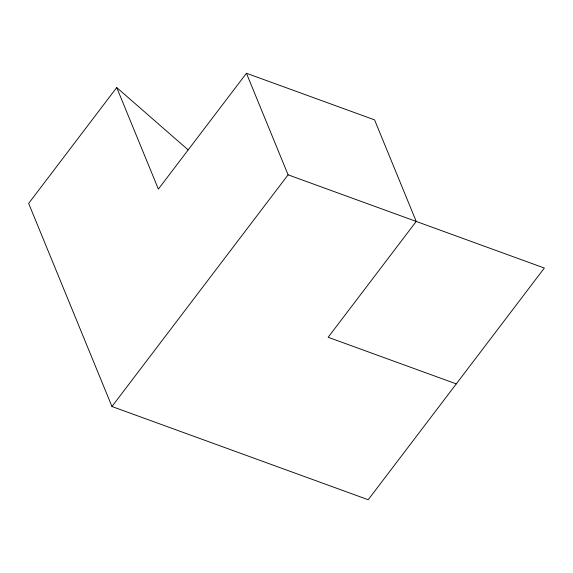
<?xml version="1.0" encoding="UTF-8"?>
<svg xmlns="http://www.w3.org/2000/svg" width="573" height="573" viewBox="0 0 573 573"><rect width="100%" height="100%" fill="white"/><g stroke="black" fill="none" stroke-linecap="round" stroke-linejoin="round"><path stroke-width="0.86" d="M116.72 87.547L28.65 203.394L111.957 406.515L368.21 499.735L544.35 268.049L288.097 174.829L246.44 73.265L158.377 189.111L116.72 87.547L188.137 149.875M111.957 406.515L288.097 174.829M246.44 73.265L374.57 119.872L416.227 221.436L328.157 337.282L456.28 383.889"/></g></svg>
